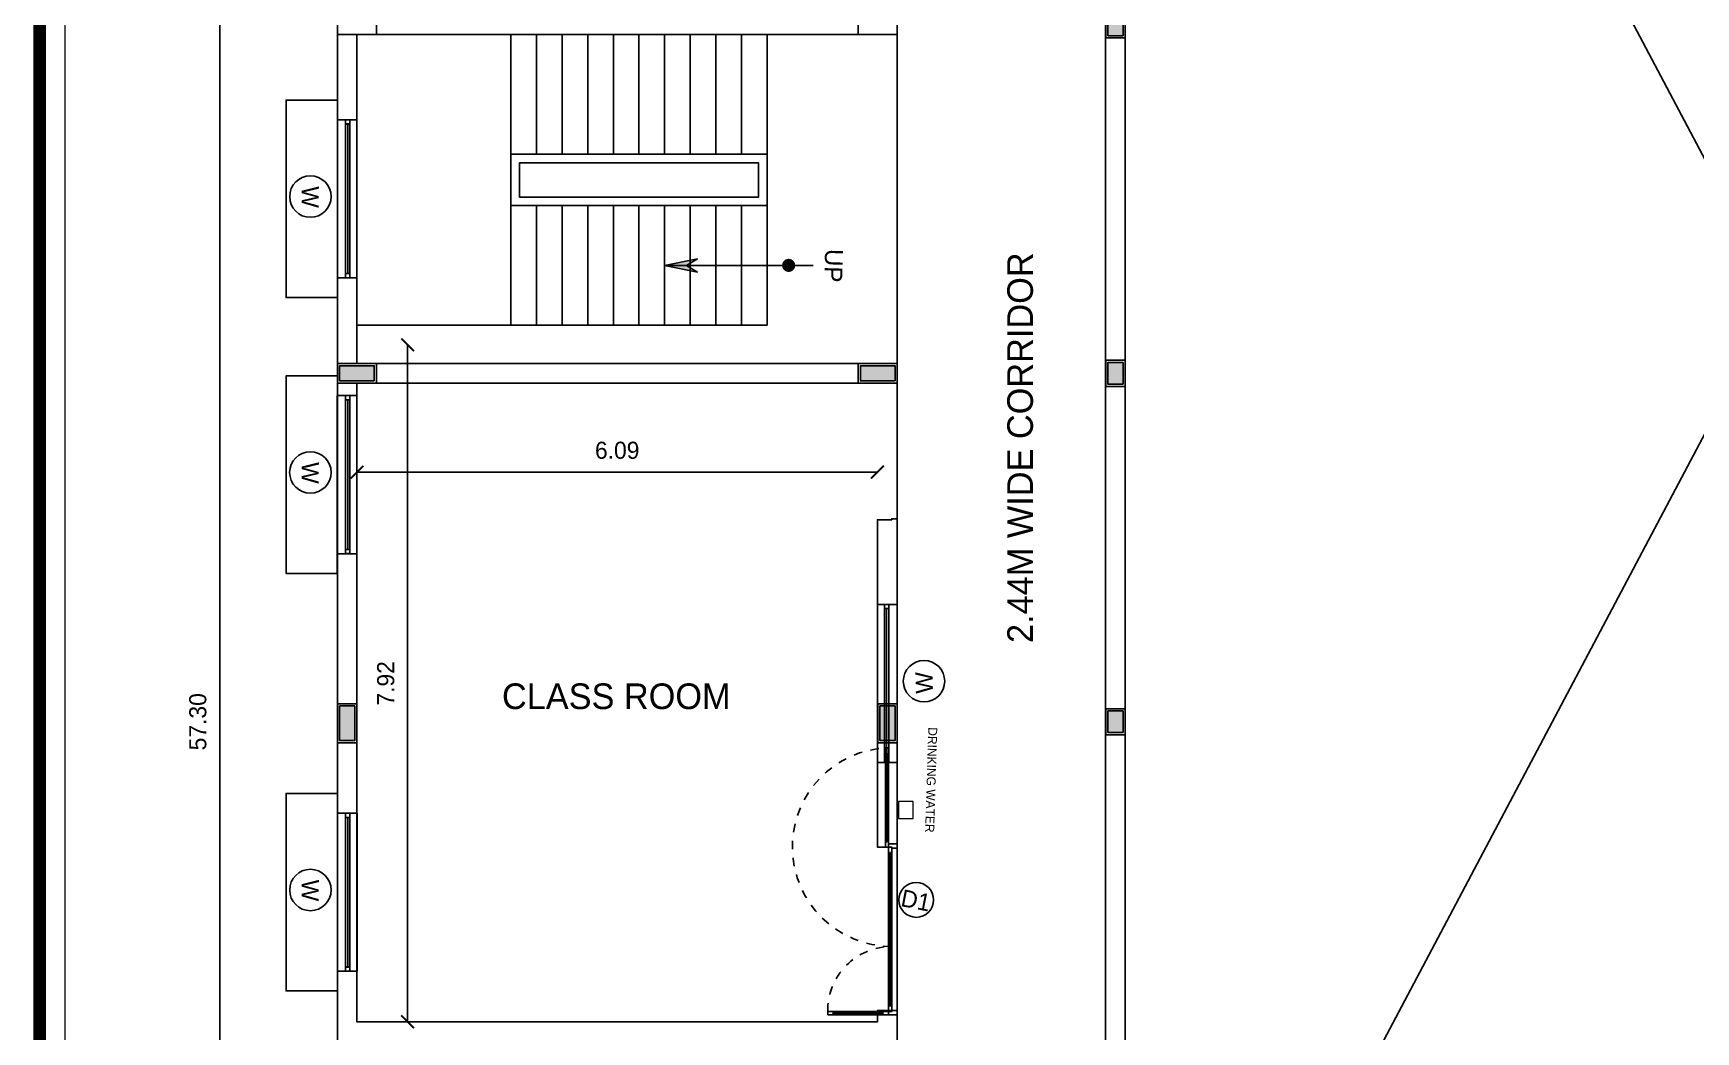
# Model space of a CAD drawing. Header units: metres. Extents: x 6102560 to 6120122, y -6664095 to -6659794.
# Drawn here: x 6102559.62 to 6102579.08, y -6659909.32 to -6659897.64 of the extents above; entities that cross this region are included whole.
import ezdxf

# ---------------------------------------------------------------- set-up
doc = ezdxf.new("R2010")
doc.units = ezdxf.units.M
doc.header["$LTSCALE"] = 500
doc.header["$MEASUREMENT"] = 0
for name, pattern in [('DASHED2', [0.375, 0.25, -0.125]), ('HIDDEN', [0.375, 0.25, -0.125]), ('PHANTOM2', [1.25, 0.625, -0.125, 0.125, -0.125, 0.125, -0.125])]:
    doc.linetypes.add(name, pattern=pattern)
doc.layers.get('0').update_dxf_attribs({"linetype": 'CONTINUOUS'})
doc.layers.get('Defpoints').update_dxf_attribs({"linetype": 'CONTINUOUS'})
for name, color, linetype in [('above', 250, 'DASHED2'), ('BLK_1_FLR_0_BLT_UP_AREA_DEDUCT', 26, 'CONTINUOUS'), ('BLK_1_FLR_0_CARPET_AREA', 10, 'CONTINUOUS'), ('BLK_1_FLR_0_CHAJJA', 6, 'CONTINUOUS'), ('BLK_1_FLR_0_REGULAR_ROOM_1', 117, 'CONTINUOUS'), ('DIM', 205, 'CONTINUOUS'), ('DOOR', 252, 'CONTINUOUS'), ('DOORTEXT', 13, 'CONTINUOUS'), ('ED', 30, 'CONTINUOUS'), ('FURN1', 252, 'CONTINUOUS'), ('FURNITURE', 252, 'CONTINUOUS'), ('FURNITURES', 252, 'CONTINUOUS'), ('TEXT', 4, 'CONTINUOUS'), ('W-SCH', 205, 'CONTINUOUS'), ('wall', 125, 'CONTINUOUS'), ('wall1', 125, 'CONTINUOUS'), ('WINDOWS', 252, 'CONTINUOUS')]:
    doc.layers.add(name, color=color, linetype=linetype)
doc.layers.add('BLK_1_FLR_0_BLT_UP_AREA', color=26, linetype='CONTINUOUS', plot=False)
doc.layers.add('BLK_1_FLR_0_DRINKING_WATER', color=7, linetype='CONTINUOUS', lineweight=5)
doc.styles.add('RM', font='GOTHIC.TTF')
doc.styles.add('S2', font='GOTHIC.TTF')
doc.styles.add('USA TEXT', font='GOTHIC.TTF')
doc.dimstyles.new('1-100-ED', dxfattribs={"dimtxt": 0.2, "dimasz": 0.15, "dimexe": 0.18, "dimexo": 0.0625, "dimgap": 0.15, "dimtad": 1, "dimzin": 0, "dimdsep": 46, "dimtxsty": 'USA TEXT', "dimblk": 'ARCHTICK', "dimcen": 0.1, "dimse1": 1, "dimse2": 1, "dimclrd": 256, "dimclrt": 256, "dimadec": 0, "dimazin": 0, "dimtfac": 1, "dimtofl": 0, "dimtmove": 0, "dimatfit": 3, "dimldrblk": 'ARCHTICK', "dimfxl": 0, "dimtolj": 1, "dimtzin": 0, "dimarcsym": 0})

# ---------------------------------------------------------------- blocks, each defined once
blk = doc.blocks.new('A$C62665808')
at = {"layer": 'FURNITURES', "color": 233}
for p, q in [((512, 100), (437, 100)), ((450, 62), (512, 62)), ((500, 78), (500, 84)), ((512, 84), (500, 84)), ((512, 78), (500, 78)), ((512, 84), (512, 100)), ((512, 62), (512, 78)), ((2288, 84), (2288, 100)), ((2288, 100), (2363, 100)), ((2288, 84), (2300, 84)), ((2288, 62), (2288, 78)), ((2288, 78), (2300, 78)), ((2350, 62), (2288, 62)), ((2300, 78), (2300, 84))]:
    blk.add_line(p, q, dxfattribs=at)
at = {"layer": 'FURNITURES', "color": 250}
for p, q in [((512, 100), (2288, 100)), ((512, 84), (2300, 84)), ((512, 78), (2300, 78)), ((512, 62), (2288, 62))]:
    blk.add_line(p, q, dxfattribs=at)
at = {"layer": 'FURNITURES', "color": 250, "linetype": 'HIDDEN', "ltscale": 0.5}
for centre, radius, start, end in [((437, 62), 1163, 359.9985, 178.1522), ((2350, 62), 750, 89.1025, 179.9987)]:
    blk.add_arc(centre, radius, start, end, dxfattribs=at)
at = {"layer": 'wall', "color": 7}
for p, q in [((2362, 812), (2362, 737)), ((2399, 812), (2362, 812)), ((2399, 812), (2399, 737)), ((2377, 737), (2362, 737)), ((2362, 737), (2363, 175)), ((2378, 175), (2377, 750)), ((2384, 750), (2377, 750)), ((2377, 737), (2377, 750)), ((2384, 175), (2384, 750)), ((2384, 737), (2384, 750)), ((2399, 737), (2384, 737)), ((2400, 175), (2399, 737)), ((-725, 137), (-650, 137)), ((-725, 137), (-725, 100)), ((-725, 100), (-650, 100)), ((363, 122), (-662, 122)), ((-662, 122), (-662, 116)), ((-650, 122), (-662, 122)), ((363, 116), (-662, 116)), ((-650, 116), (-662, 116)), ((-650, 137), (-650, 122)), ((363, 137), (-650, 137)), ((-650, 116), (-650, 100)), ((-650, 100), (363, 100)), ((437, 137), (363, 137)), ((363, 137), (363, 122)), ((363, 122), (375, 122)), ((363, 116), (363, 100)), ((363, 116), (375, 116)), ((363, 100), (437, 100)), ((375, 122), (375, 116)), ((437, 137), (437, 100)), ((437, 62), (437, 100)), ((437, 62), (450, 62)), ((2363, 62), (2350, 62)), ((2378, 175), (2363, 175)), ((2363, 175), (2363, 100)), ((2363, 62), (2363, 100)), ((2400, 100), (2363, 100)), ((2378, 175), (2378, 162)), ((2384, 162), (2378, 162)), ((2400, 175), (2384, 175)), ((2384, 175), (2384, 162)), ((2400, 100), (2400, 175))]:
    blk.add_line(p, q, dxfattribs=at)
for points in [[(437, 100), (400, 100), (400, 0), (450, 0), (450, 62)], [(2363, 100), (2400, 100), (2400, 0), (2350, 0), (2350, 62)]]:
    blk.add_lwpolyline(points, dxfattribs=at)
blk = doc.blocks.new('_ArchTick')
at = {"color": 0, "linetype": 'ByBlock', "const_width": 0.15}
blk.add_lwpolyline([(-0.5, -0.5), (0.5, 0.5)], dxfattribs=at)
blk = doc.blocks.new('*D48')
at = {"layer": 'Defpoints', "color": 0}
for p in [(6102563.412, -6659902.235), (6102569.502, -6659902.235), (6102569.502, -6659902.771)]:
    blk.add_point(p, dxfattribs=at)
at = {"layer": 'ED', "linetype": 'PHANTOM2', "lineweight": -2}
blk.add_line((6102563.412, -6659902.771), (6102569.502, -6659902.771), dxfattribs=at)
at = {"layer": 'ED', "lineweight": -2, "xscale": 0.15, "yscale": 0.15, "zscale": 0.15, "rotation": 180}
blk.add_blockref('_ArchTick', (6102563.412, -6659902.771), dxfattribs=at)
at = {"layer": 'ED', "lineweight": -2, "xscale": 0.15, "yscale": 0.15, "zscale": 0.15}
blk.add_blockref('_ArchTick', (6102569.502, -6659902.771), dxfattribs=at)
at = {"layer": 'ED', "insert": (6102566.457, -6659902.516), "char_height": 0.2, "attachment_point": 5, "style": 'USA TEXT'}
blk.add_mtext('\\A1;6.09', dxfattribs=at)
blk = doc.blocks.new('*D49')
at = {"layer": 'Defpoints', "color": 0}
for p in [(6102563.412, -6659901.282), (6102564.004, -6659901.282), (6102563.412, -6659909.202)]:
    blk.add_point(p, dxfattribs=at)
at = {"layer": 'ED', "linetype": 'PHANTOM2', "lineweight": -2}
blk.add_line((6102564.004, -6659909.202), (6102564.004, -6659901.282), dxfattribs=at)
at = {"layer": 'ED', "lineweight": -2, "xscale": 0.15, "yscale": 0.15, "zscale": 0.15}
for p, rotation in [((6102564.004, -6659901.282), 90), ((6102564.004, -6659909.202), 270)]:
    blk.add_blockref('_ArchTick', p, dxfattribs=dict(at, rotation=rotation))
at = {"layer": 'ED', "insert": (6102563.749, -6659905.242), "char_height": 0.2, "attachment_point": 5, "rotation": 90, "style": 'USA TEXT'}
blk.add_mtext('\\A1;7.92', dxfattribs=at)
blk = doc.blocks.new('pillar')
h = blk.add_hatch(color=256)
h.dxf.hatch_style = 1
h.paths.add_polyline_path([(706043.06, -164648.8), (706050.06, -164648.8), (706050.06, -164638.8), (706043.06, -164638.8)])
h = blk.add_hatch(color=256)
h.dxf.hatch_style = 1
h.paths.add_polyline_path([(706043.06, -164809.3), (706050.06, -164809.3), (706050.06, -164799.3), (706043.06, -164799.3)])
at = {"ltscale": 0.05}
h = blk.add_hatch(color=256, dxfattribs=at)
h.dxf.hatch_style = 1
h.paths.add_polyline_path([(705689.06, -164807.8), (705705.06, -164807.8), (705705.06, -164800.8), (705689.06, -164800.8)])
h = blk.add_hatch(color=256, dxfattribs=at)
h.dxf.hatch_style = 1
h.paths.add_polyline_path([(705929.06, -164807.8), (705945.06, -164807.8), (705945.06, -164800.8), (705929.06, -164800.8)])
h = blk.add_hatch(color=256)
h.dxf.hatch_style = 1
h.paths.add_polyline_path([(705696.06, -164973.49), (705696.06, -164957.49), (705689.06, -164957.49), (705689.06, -164973.49)])
h = blk.add_hatch(color=256)
h.dxf.hatch_style = 1
h.paths.add_polyline_path([(705945.06, -164973.49), (705945.06, -164957.49), (705938.06, -164957.49), (705938.06, -164973.49)])
h = blk.add_hatch(color=256)
h.dxf.hatch_style = 1
h.paths.add_polyline_path([(706043.06, -164969.8), (706050.06, -164969.8), (706050.06, -164959.8), (706043.06, -164959.8)])
for points in [[(706051.06, -164649.8), (706042.06, -164649.8), (706042.06, -164637.8), (706051.06, -164637.8)], [(706050.06, -164648.8), (706043.06, -164648.8), (706043.06, -164638.8), (706050.06, -164638.8)], [(705706.06, -164648.3), (705688.06, -164648.3), (705688.06, -164639.3), (705706.06, -164639.3)], [(705946.06, -164648.3), (705928.06, -164648.3), (705928.06, -164639.3), (705946.06, -164639.3)], [(705706.06, -164808.8), (705688.06, -164808.8), (705688.06, -164799.8), (705706.06, -164799.8)], [(705946.06, -164808.8), (705928.06, -164808.8), (705928.06, -164799.8), (705946.06, -164799.8)], [(706051.06, -164810.3), (706042.06, -164810.3), (706042.06, -164798.3), (706051.06, -164798.3)], [(706050.06, -164809.3), (706043.06, -164809.3), (706043.06, -164799.3), (706050.06, -164799.3)], [(705705.06, -164807.8), (705689.06, -164807.8), (705689.06, -164800.8), (705705.06, -164800.8)], [(705945.06, -164807.8), (705929.06, -164807.8), (705929.06, -164800.8), (705945.06, -164800.8)], [(705697.06, -164956.49), (705697.06, -164974.49), (705688.06, -164974.49), (705688.06, -164956.49)], [(705696.06, -164957.49), (705696.06, -164973.49), (705689.06, -164973.49), (705689.06, -164957.49)], [(705946.06, -164956.49), (705946.06, -164974.49), (705937.06, -164974.49), (705937.06, -164956.49)], [(705945.06, -164957.49), (705945.06, -164973.49), (705938.06, -164973.49), (705938.06, -164957.49)], [(706051.06, -164970.8), (706042.06, -164970.8), (706042.06, -164958.8), (706051.06, -164958.8)], [(706050.06, -164969.8), (706043.06, -164969.8), (706043.06, -164959.8), (706050.06, -164959.8)]]:
    blk.add_lwpolyline(points, close=True)
blk = doc.blocks.new('*D119')
at = {"linetype": 'PHANTOM2', "lineweight": -2}
blk.add_line((6102561.805, -6659877.04), (6102561.805, -6659934.342), dxfattribs=at)
at = {"layer": 'Defpoints', "color": 0}
for p in [(6102563.182, -6659877.04), (6102561.805, -6659934.342), (6102563.182, -6659934.342)]:
    blk.add_point(p, dxfattribs=at)
at = {"lineweight": -2, "xscale": 0.15, "yscale": 0.15, "zscale": 0.15}
for p, rotation in [((6102561.805, -6659877.04), 90), ((6102561.805, -6659934.342), 270)]:
    blk.add_blockref('_ArchTick', p, dxfattribs=dict(at, rotation=rotation))
at = {"insert": (6102561.55, -6659905.691), "char_height": 0.2, "attachment_point": 5, "rotation": 90, "style": 'USA TEXT'}
blk.add_mtext('\\A1;57.30', dxfattribs=at)

msp = doc.modelspace()

# ---------------------------------------------------------------- hatches: boundary and pattern name
at = {"layer": 'DIM'}
h = msp.add_hatch(color=256, dxfattribs=at)
h.paths.add_polyline_path([(6102567.29305, -6659900.29648), (6102567.29302, -6659900.33733), (6102567.39669, -6659900.27589)])
h.paths.add_polyline_path([(6102567.03746, -6659900.34725), (6102567.03746, -6659900.35234), (6102567.26746, -6659900.35248), (6102567.29302, -6659900.33733), (6102567.29305, -6659900.29648)])
h.paths.add_polyline_path([(6102567.03746, -6659900.35234), (6102567.03745, -6659900.35743), (6102567.29298, -6659900.40851), (6102567.293, -6659900.36766), (6102567.26746, -6659900.35248)])
h.paths.add_polyline_path([(6102567.03745, -6659900.35743), (6102567.03746, -6659900.35234), (6102567.0119, -6659900.35232)])
h.paths.add_polyline_path([(6102567.0119, -6659900.35232), (6102567.03746, -6659900.35234), (6102567.03746, -6659900.34725)])
h.paths.add_polyline_path([(6102567.3966, -6659900.42923), (6102567.293, -6659900.36766), (6102567.29298, -6659900.40851)])

# ---------------------------------------------------------------- linework, layer by layer
for p, q in [((6102569.7319, -6659886.26356), (6102569.73198, -6659917.22072)), ((6102565.2119, -6659899.65235), (6102565.2119, -6659901.05235)), ((6102565.5119, -6659899.65235), (6102565.5119, -6659901.05235)), ((6102565.8119, -6659899.65235), (6102565.8119, -6659901.05235)), ((6102566.1119, -6659899.65235), (6102566.1119, -6659901.05235)), ((6102566.4119, -6659899.65235), (6102566.4119, -6659901.05235)), ((6102566.7119, -6659899.65235), (6102566.7119, -6659901.05235)), ((6102567.0119, -6659899.65235), (6102567.0119, -6659901.05235)), ((6102567.3119, -6659899.65235), (6102567.3119, -6659901.05235)), ((6102567.6119, -6659899.65235), (6102567.6119, -6659901.05235)), ((6102567.9119, -6659899.65235), (6102567.9119, -6659901.05235)), ((6102568.2119, -6659899.65235), (6102568.2119, -6659901.05235))]:
    msp.add_line(p, q)
at = {"linetype": 'HIDDEN', "ltscale": 500}
for p, q in [((6102565.2119, -6659899.05235), (6102565.2119, -6659897.65235)), ((6102565.5119, -6659899.05235), (6102565.5119, -6659897.65235)), ((6102565.8119, -6659899.05235), (6102565.8119, -6659897.65235)), ((6102566.1119, -6659899.05235), (6102566.1119, -6659897.65235)), ((6102566.4119, -6659899.05235), (6102566.4119, -6659897.65235))]:
    msp.add_line(p, q, dxfattribs=at)
at = {"linetype": 'HIDDEN', "ltscale": 0.5}
for p, q in [((6102566.7119, -6659899.05235), (6102566.7119, -6659897.65235)), ((6102567.0119, -6659899.05235), (6102567.0119, -6659897.65235)), ((6102567.3119, -6659899.05235), (6102567.3119, -6659897.65235)), ((6102567.6119, -6659899.05235), (6102567.6119, -6659897.65235)), ((6102567.9119, -6659899.05235), (6102567.9119, -6659897.65235)), ((6102568.2119, -6659899.05235), (6102568.2119, -6659897.65235))]:
    msp.add_line(p, q, dxfattribs=at)
at = {"lineweight": 35, "ltscale": 10, "const_width": 0.15}
msp.add_lwpolyline([(6102559.69836, -6659859.41635), (6102669.66827, -6659859.41635), (6102669.66827, -6659941.00679), (6102559.69836, -6659941.00679)], close=True, dxfattribs=at)
at = {"lineweight": 0, "ltscale": 10}
msp.add_lwpolyline([(6102559.99836, -6659859.71635), (6102669.36827, -6659859.71635), (6102669.36827, -6659940.70679), (6102559.99836, -6659940.70679)], close=True, dxfattribs=at)
at = {"linetype": 'PHANTOM2', "ltscale": 500}
for points in [[(6102587.6421, -6659915.13435), (6102572.4019, -6659886.26235)], [(6102572.4019, -6659915.13435), (6102587.6421, -6659886.33635)]]:
    msp.add_lwpolyline(points, dxfattribs=at)
at = {"color": 15, "linetype": 'Continuous'}
msp.add_lwpolyline([(6102572.4019, -6659886.26235), (6102587.6421, -6659886.26235), (6102587.6421, -6659915.13435), (6102572.4019, -6659915.13435)], close=True, dxfattribs=at)
at = {"color": 15}
msp.add_lwpolyline([(6102569.7319, -6659909.55258), (6102569.7319, -6659909.0695), (6102569.5019, -6659909.0695), (6102569.5019, -6659909.20235), (6102563.4119, -6659909.20235), (6102563.4119, -6659901.72875), (6102569.5019, -6659901.72875), (6102569.50207, -6659901.72875), (6102569.73187, -6659901.72875), (6102569.73187, -6659901.50015), (6102563.4119, -6659901.50015), (6102563.4119, -6659897.65235), (6102569.7319, -6659897.65235), (6102569.7319, -6659896.10439)], dxfattribs=at)
at = {"linetype": 'Continuous'}
for points in [[(6102563.4119, -6659901.05235), (6102565.21174, -6659901.05235), (6102565.21174, -6659897.65235), (6102563.4119, -6659897.65235)], [(6102568.2119, -6659899.05207), (6102568.21158, -6659897.65152), (6102565.21174, -6659897.65179), (6102565.21206, -6659899.05235)], [(6102568.21222, -6659899.05207), (6102568.2119, -6659897.65152), (6102565.21206, -6659897.65179), (6102565.21239, -6659899.05235)], [(6102568.2119, -6659901.05235), (6102568.21158, -6659899.65179), (6102565.21174, -6659899.65207), (6102565.21206, -6659901.05263)]]:
    msp.add_lwpolyline(points, close=True, dxfattribs=at)
for points in [[(6102565.2119, -6659899.65235), (6102568.2119, -6659899.65235), (6102568.2119, -6659899.05235), (6102565.2119, -6659899.05235)], [(6102565.3119, -6659899.55235), (6102568.1119, -6659899.55235), (6102568.1119, -6659899.15235), (6102565.3119, -6659899.15235)]]:
    msp.add_lwpolyline(points, close=True)
at = {"layer": 'above'}
for points in [[(6102563.18186, -6659898.41723), (6102562.58186, -6659898.41722), (6102562.58181, -6659900.72754), (6102563.18171, -6659900.72754)], [(6102563.18179, -6659901.64463), (6102562.58179, -6659901.64462), (6102562.58173, -6659903.95494), (6102563.18163, -6659903.95493)], [(6102563.18191, -6659906.52978), (6102562.58191, -6659906.52977), (6102562.58186, -6659908.84009), (6102563.18176, -6659908.84009)]]:
    msp.add_lwpolyline(points, dxfattribs=at)
at = {"layer": 'BLK_1_FLR_0_BLT_UP_AREA', "color": 26, "linetype": 'Continuous'}
msp.add_lwpolyline([(6102563.1819, -6659877.04235), (6102596.8623, -6659877.04235), (6102596.8623, -6659934.34235), (6102563.1819, -6659934.34235)], close=True, dxfattribs=at)
at = {"layer": 'BLK_1_FLR_0_BLT_UP_AREA_DEDUCT', "color": 26, "linetype": 'Continuous'}
msp.add_lwpolyline([(6102572.4019, -6659886.26235), (6102587.6421, -6659886.26235), (6102587.6421, -6659915.13435), (6102572.4019, -6659915.13435)], close=True, dxfattribs=at)
at = {"layer": 'BLK_1_FLR_0_CARPET_AREA', "color": 15}
msp.add_lwpolyline([(6102572.1719, -6659886.03235), (6102587.8707, -6659886.03235), (6102587.8707, -6659915.36435), (6102572.1719, -6659915.36435)], close=True, dxfattribs=at)
at = {"layer": 'BLK_1_FLR_0_CHAJJA', "linetype": 'Continuous'}
for points in [[(6102563.18194, -6659898.41723), (6102562.58197, -6659898.41722), (6102562.58202, -6659900.72754), (6102563.18182, -6659900.72754)], [(6102563.18186, -6659901.64463), (6102562.5819, -6659901.64462), (6102562.58195, -6659903.95494), (6102563.18174, -6659903.95493)], [(6102563.18199, -6659906.52978), (6102562.58202, -6659906.52977), (6102562.58207, -6659908.84009), (6102563.18187, -6659908.84009)]]:
    msp.add_lwpolyline(points, close=True, dxfattribs=at)
at = {"layer": 'BLK_1_FLR_0_DRINKING_WATER'}
msp.add_lwpolyline([(6102569.92145, -6659906.62359), (6102569.74964, -6659906.62359), (6102569.74964, -6659906.82164), (6102569.92145, -6659906.82164)], close=True, dxfattribs=at)
at = {"layer": 'BLK_1_FLR_0_REGULAR_ROOM_1', "color": 3, "linetype": 'Continuous'}
msp.add_lwpolyline([(6102569.7319, -6659909.0695), (6102569.66945, -6659909.0695), (6102569.66945, -6659909.08199), (6102569.5019, -6659909.08192), (6102569.5019, -6659909.20235), (6102563.4119, -6659909.20235), (6102563.4119, -6659901.72875), (6102569.5019, -6659901.72875), (6102569.5019, -6659901.72875), (6102569.66945, -6659901.72875), (6102569.66945, -6659901.72875), (6102569.7319, -6659901.72875), (6102569.73196, -6659903.31508), (6102569.66951, -6659903.31508), (6102569.66951, -6659903.32757), (6102569.5019, -6659903.32757), (6102569.5019, -6659907.15693), (6102569.66945, -6659907.15693), (6102569.66945, -6659907.16942), (6102569.7319, -6659907.16942), (6102569.7319, -6659909.0695)], dxfattribs=at)
at = {"layer": 'DIM', "const_width": 0.07667}
msp.add_lwpolyline([(6102568.46342, -6659900.38982, 1), (6102568.46347, -6659900.31316, 1)], format="xyb", close=True, dxfattribs=at)
at = {"layer": 'DOOR'}
for p, q in [((6102567.0119, -6659900.35235), (6102567.39669, -6659900.27592)), ((6102567.0119, -6659900.35235), (6102568.75166, -6659900.35135)), ((6102567.0119, -6659900.35235), (6102567.3966, -6659900.42925)), ((6102567.39669, -6659900.27592), (6102567.26746, -6659900.35251)), ((6102567.3966, -6659900.42925), (6102567.26746, -6659900.35251))]:
    msp.add_line(p, q, dxfattribs=at)
at = {"layer": 'FURN1'}
for points in [[(6102563.27897, -6659898.64723), (6102563.27897, -6659898.69723), (6102563.32897, -6659898.69723), (6102563.32897, -6659898.64723)], [(6102563.27897, -6659898.64785), (6102563.27897, -6659898.69785), (6102563.32897, -6659898.69785), (6102563.32897, -6659898.64785)], [(6102563.279, -6659900.49691), (6102563.279, -6659900.44691), (6102563.329, -6659900.44691), (6102563.329, -6659900.49691)], [(6102563.279, -6659900.49754), (6102563.279, -6659900.44754), (6102563.329, -6659900.44754), (6102563.329, -6659900.49754)], [(6102563.27889, -6659901.87462), (6102563.27889, -6659901.92462), (6102563.32889, -6659901.92462), (6102563.32889, -6659901.87462)], [(6102563.27889, -6659901.87525), (6102563.2789, -6659901.92525), (6102563.3289, -6659901.92524), (6102563.32889, -6659901.87524)], [(6102563.27893, -6659903.72493), (6102563.27892, -6659903.67493), (6102563.32892, -6659903.67493), (6102563.32893, -6659903.72493)], [(6102563.27893, -6659903.72431), (6102563.27893, -6659903.67431), (6102563.32893, -6659903.6743), (6102563.32893, -6659903.7243)], [(6102569.63483, -6659904.3172), (6102569.63483, -6659904.3672), (6102569.58483, -6659904.3672), (6102569.58483, -6659904.3172)], [(6102569.63483, -6659904.31782), (6102569.63483, -6659904.36782), (6102569.58483, -6659904.36782), (6102569.58483, -6659904.31782)], [(6102569.6348, -6659906.16688), (6102569.6348, -6659906.11688), (6102569.5848, -6659906.11688), (6102569.5848, -6659906.16688)], [(6102569.6348, -6659906.16751), (6102569.6348, -6659906.11751), (6102569.5848, -6659906.11751), (6102569.5848, -6659906.16751)], [(6102563.27902, -6659906.75978), (6102563.27902, -6659906.80978), (6102563.32902, -6659906.80977), (6102563.32902, -6659906.75977)], [(6102563.27902, -6659906.7604), (6102563.27902, -6659906.8104), (6102563.32902, -6659906.8104), (6102563.32902, -6659906.7604)], [(6102563.27905, -6659908.60946), (6102563.27905, -6659908.55946), (6102563.32905, -6659908.55946), (6102563.32905, -6659908.60946)], [(6102563.27905, -6659908.61009), (6102563.27905, -6659908.56009), (6102563.32905, -6659908.56008), (6102563.32905, -6659908.61008)]]:
    msp.add_lwpolyline(points, close=True, dxfattribs=at)
at = {"layer": 'FURNITURE', "linetype": 'HIDDEN', "ltscale": 0.2}
for p, q in [((6102563.27904, -6659900.44691), (6102563.27897, -6659898.69723)), ((6102563.329, -6659900.44754), (6102563.32897, -6659898.69785)), ((6102563.27896, -6659903.67431), (6102563.27889, -6659901.92462)), ((6102563.32892, -6659903.67493), (6102563.3289, -6659901.92524)), ((6102569.5848, -6659906.11751), (6102569.58483, -6659904.36782)), ((6102569.63476, -6659906.11688), (6102569.63483, -6659904.3672)), ((6102563.27909, -6659908.55946), (6102563.27902, -6659906.80978)), ((6102563.32905, -6659908.56008), (6102563.32903, -6659906.8104))]:
    msp.add_line(p, q, dxfattribs=at)
at = {"layer": 'FURNITURE', "color": 4, "linetype": 'HIDDEN', "ltscale": 0.2}
for p, q in [((6102563.304, -6659900.44691), (6102563.30397, -6659898.69723)), ((6102563.30393, -6659903.67431), (6102563.3039, -6659901.92462)), ((6102569.6098, -6659906.11688), (6102569.60983, -6659904.3672)), ((6102563.30405, -6659908.55946), (6102563.30403, -6659906.80978))]:
    msp.add_line(p, q, dxfattribs=at)
at = {"layer": 'W-SCH'}
for centre, radius in [((6102562.86647, -6659899.54676), 0.24242), ((6102562.86639, -6659902.77415), 0.24242), ((6102570.04733, -6659905.21673), 0.24242), ((6102562.86652, -6659907.6593), 0.24242), ((6102569.95619, -6659907.77524), 0.20375)]:
    msp.add_circle(centre, radius, dxfattribs=at)
at = {"layer": 'wall'}
msp.add_lwpolyline([(6102596.8623, -6659877.04235), (6102563.1819, -6659877.04235), (6102563.1819, -6659934.34235), (6102596.8623, -6659934.34235)], close=True, dxfattribs=at)
at = {"layer": 'wall1'}
for p, q in [((6102563.18186, -6659898.64723), (6102563.41197, -6659898.64722)), ((6102563.1819, -6659900.49754), (6102563.412, -6659900.49753)), ((6102563.18179, -6659901.87463), (6102563.4119, -6659901.87462)), ((6102563.18183, -6659903.72494), (6102563.41193, -6659903.72493)), ((6102569.73194, -6659904.3172), (6102569.50183, -6659904.31719)), ((6102569.7319, -6659906.16751), (6102569.5018, -6659906.1675)), ((6102563.18192, -6659906.75978), (6102563.41203, -6659906.75977)), ((6102563.18195, -6659908.61009), (6102563.41206, -6659908.61008))]:
    msp.add_line(p, q, dxfattribs=at)
at = {"layer": 'WINDOWS'}
for p, q in [((6102563.18194, -6659900.49754), (6102563.18187, -6659898.64723)), ((6102563.4119, -6659900.49753), (6102563.4119, -6659898.64722)), ((6102563.18187, -6659903.72494), (6102563.18179, -6659901.87463)), ((6102563.41182, -6659903.72493), (6102563.41183, -6659901.87462)), ((6102569.5019, -6659906.1675), (6102569.5019, -6659904.31719)), ((6102569.73186, -6659906.16751), (6102569.73193, -6659904.3172)), ((6102563.18199, -6659908.61009), (6102563.18192, -6659906.75978)), ((6102563.41195, -6659908.61008), (6102563.41196, -6659906.75977))]:
    msp.add_line(p, q, dxfattribs=at)

# ---------------------------------------------------------------- block references
at = {"xscale": 0.0254, "yscale": 0.0254, "zscale": 0.0254}
msp.add_blockref('pillar', (6084638.70511, -6655715.58534), dxfattribs=at)
at = {"layer": 'wall1', "xscale": -0.001, "yscale": 0.001, "zscale": 0.001, "rotation": 89.99868528586582}
msp.add_blockref('A$C62665808', (6102569.7319, -6659906.71946), dxfattribs=at)

# ---------------------------------------------------------------- texts
at = {"style": 'RM'}
msp.add_text('DRINKING WATER', height=0.105, rotation=268.253537, dxfattribs=at).set_placement((6102570.09757, -6659905.75368))
at = {"layer": 'DOORTEXT', "color": 3, "style": 'RM'}
for s, rotation, p in [('W', 268.889061, (6102562.76717, -6659899.42274)), ('W', 268.889061, (6102562.76709, -6659902.65013)), ('W', 91.110939, (6102570.15182, -6659905.36023)), ('W', 268.889061, (6102562.76722, -6659907.53529)), ('D1', 348.947943, (6102569.76477, -6659907.84595))]:
    msp.add_text(s, height=0.2, rotation=rotation, dxfattribs=at).set_placement(p)
at = {"layer": 'TEXT', "style": 'RM'}
msp.add_text('UP', height=0.21, rotation=268.253537, dxfattribs=at).set_placement((6102568.89039, -6659900.15739))
at = {"layer": 'TEXT', "color": 7, "style": 'S2'}
msp.add_text('2.44M WIDE CORRIDOR ', height=0.3, rotation=90, dxfattribs=at).set_placement((6102571.32195, -6659904.76924))
msp.add_text('CLASS ROOM', height=0.3, dxfattribs=at).set_placement((6102565.10856, -6659905.54235))

# ---------------------------------------------------------------- dimensions: what is measured, and where the dimension line sits
dim = msp.add_linear_dim(base=(6102561.80539, -6659934.34235), p1=(6102563.1819, -6659877.03995), p2=(6102563.1819, -6659934.34235), angle=90, dimstyle='1-100-ED', override={"dimfxl": 75, "dimfxlon": 1, "dimarcsym": 2})
dim.commit()
dim.dimension.update_dxf_attribs({"geometry": '*D119', "text_midpoint": (6102561.55036, -6659905.69115)})
at = {"layer": 'ED'}
dim = msp.add_linear_dim(base=(6102564.00387, -6659901.28248), p1=(6102563.4119, -6659909.20235), p2=(6102563.41244, -6659901.28248), angle=270, dimstyle='1-100-ED', override={"dimfxl": 75, "dimarcsym": 2}, dxfattribs=at)
dim.commit()
dim.dimension.update_dxf_attribs({"geometry": '*D49', "text_midpoint": (6102563.74884, -6659905.24242)})
dim = msp.add_linear_dim(base=(6102569.5019, -6659902.77146), p1=(6102563.41244, -6659902.23455), p2=(6102569.5019, -6659902.23458), dimstyle='1-100-ED', override={"dimfxl": 75, "dimarcsym": 2}, dxfattribs=at)
dim.commit()
dim.dimension.update_dxf_attribs({"geometry": '*D48', "text_midpoint": (6102566.45717, -6659902.51643)})

doc.saveas('drawing.dxf')
